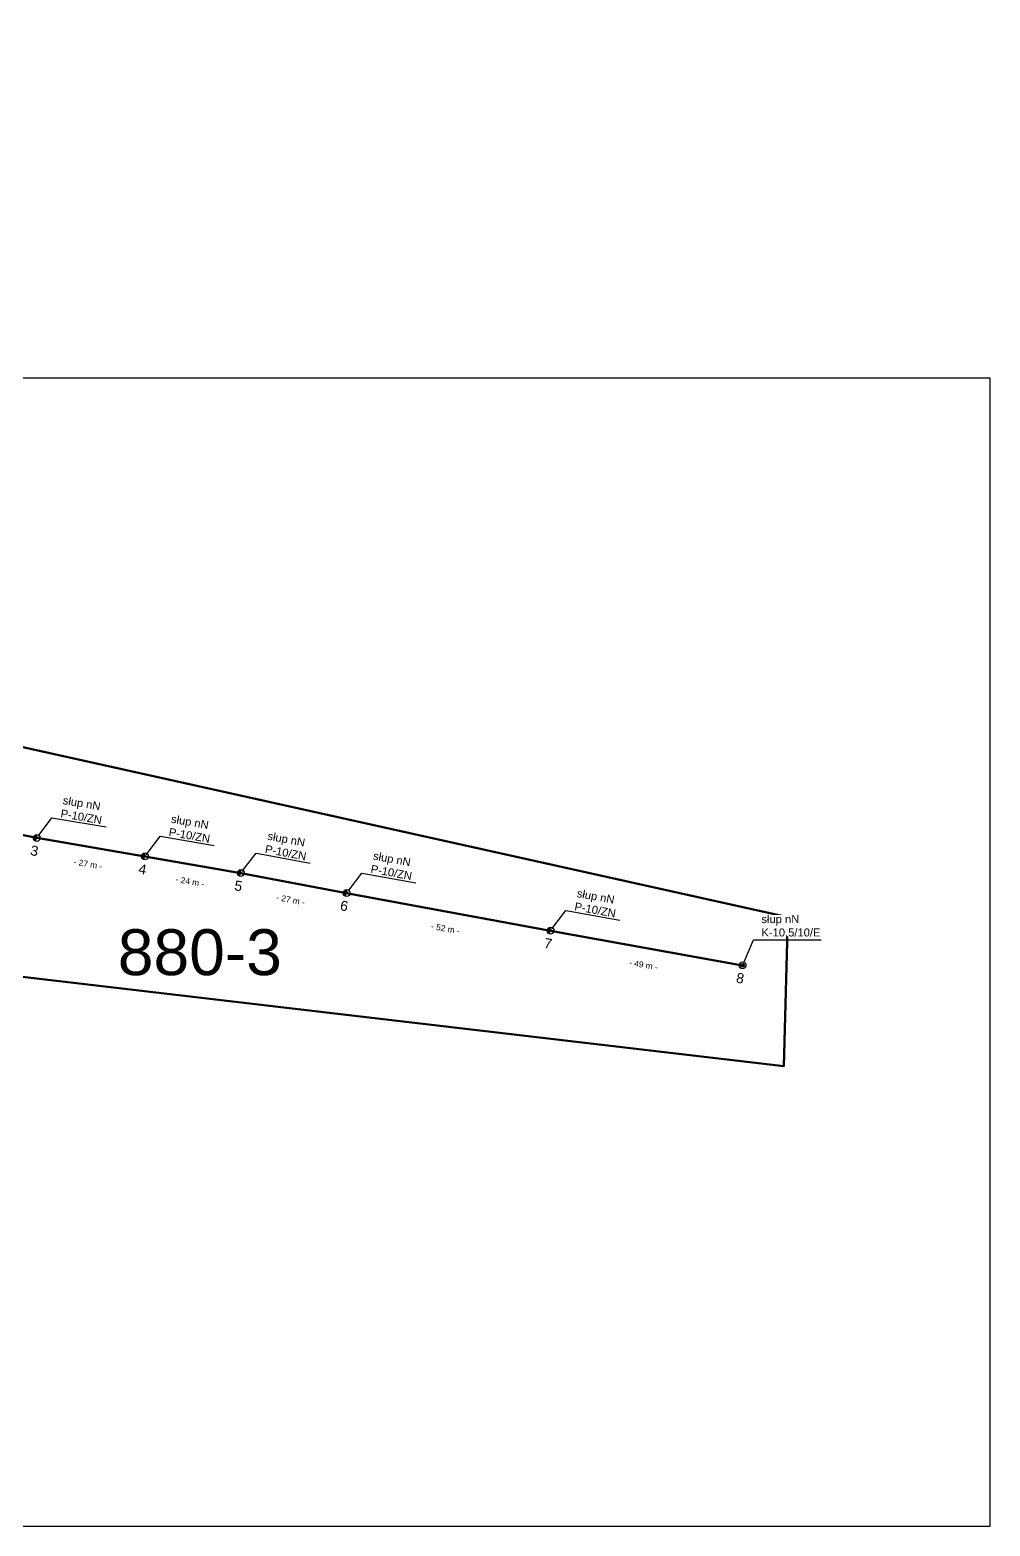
# Model space of a CAD drawing. Header units: metres. Extents: x 7532309 to 7535807, y 5784544 to 5785764.
# Drawn here: x 7533388.4 to 7533628.3, y 5785321.8 to 5785695.7 of the extents above; entities that cross this region are included whole.
import ezdxf
from ezdxf import colors
from ezdxf.entities.mleader import LeaderData, LeaderLine
from ezdxf.enums import TextEntityAlignment as Align
from ezdxf.math import Vec2, Vec3

# ---------------------------------------------------------------- set-up
doc = ezdxf.new("R2010")
doc.units = ezdxf.units.M
doc.layers.add('!tele', color=30, linetype='Continuous', lineweight=40)
doc.layers.add('!trafo_880', color=6, linetype='Continuous', lineweight=50)
for name, color, linetype in [('!wymiary', 7, 'Continuous'), ('_MM opisy', 7, 'Continuous'), ('_MM slupy', 5, 'Continuous'), ('_numery_05-0880_2', 7, 'Continuous')]:
    doc.layers.add(name, color=color, linetype=linetype)
doc.layers.add('_kontrola_05-0880_2', color=40, linetype='Continuous', lineweight=50, plot=False)
doc.styles.get("Standard").update_dxf_attribs({"font": 'arial.ttf'})
doc.dimstyles.new('opis linie', dxfattribs={"dimtxt": 1.5, "dimasz": 0.18, "dimexe": 0.18, "dimexo": 0.0625, "dimgap": 2.5, "dimtad": 4, "dimdec": 0, "dimzin": 0, "dimdsep": 46, "dimtxsty": 'Standard', "dimcen": 0.09, "dimse1": 1, "dimse2": 1, "dimsd1": 1, "dimsd2": 1, "dimclrt": 256, "dimadec": 0, "dimazin": 0, "dimtfac": 1, "dimtdec": 0, "dimtofl": 0, "dimtmove": 0, "dimatfit": 3, "dimfxl": 1, "dimtfill": 1, "dimtolj": 1, "dimtzin": 0, "dimarcsym": 0})

# ---------------------------------------------------------------- blocks, each defined once
blk = doc.blocks.new('ZN')
at = {"layer": '_MM slupy', "transparency": 33554687}
h = blk.add_hatch(color=256, dxfattribs=at)
h.dxf.hatch_style = 1
h.paths.add_polyline_path([(0, -0.86), (0, 0.86, 1)])
at = {"layer": '_MM slupy'}
blk.add_circle((0, 0), 0.857, dxfattribs=at)
blk = doc.blocks.new('*D113')
at = {"layer": 'Defpoints', "color": 0}
for p in [(7533369.76, 5785497.83), (7533389.96, 5785492.79), (7533390.15, 5785493.77)]:
    blk.add_point(p, dxfattribs=at)
at = {"layer": '!wymiary', "insert": (7533379.13, 5785491.63), "char_height": 1.5, "attachment_point": 5, "rotation": 348.7149, "bg_fill": 3, "box_fill_scale": 1.1, "bg_fill_color": 9, "bg_fill_true_color": 13158600, "bg_fill_transparency": 0}
blk.add_mtext('\\A1;- 21 m -', dxfattribs=at)
blk = doc.blocks.new('*D114')
at = {"layer": 'Defpoints', "color": 0}
for p in [(7533390.15, 5785493.77), (7533417, 5785488.16), (7533417.17, 5785489.14)]:
    blk.add_point(p, dxfattribs=at)
at = {"layer": '!wymiary', "insert": (7533402.94, 5785487.26), "char_height": 1.5, "attachment_point": 5, "rotation": 350.2871, "bg_fill": 3, "box_fill_scale": 1.1, "bg_fill_color": 9, "bg_fill_true_color": 13158600, "bg_fill_transparency": 0}
blk.add_mtext('\\A1;- 27 m -', dxfattribs=at)
blk = doc.blocks.new('*D115')
at = {"layer": 'Defpoints', "color": 0}
for p in [(7533417.17, 5785489.14), (7533440.96, 5785484), (7533441.13, 5785484.99)]:
    blk.add_point(p, dxfattribs=at)
at = {"layer": '!wymiary', "insert": (7533428.42, 5785482.88), "char_height": 1.5, "attachment_point": 5, "rotation": 350.1693, "bg_fill": 3, "box_fill_scale": 1.1, "bg_fill_color": 9, "bg_fill_true_color": 13158600, "bg_fill_transparency": 0}
blk.add_mtext('\\A1;- 24 m -', dxfattribs=at)
blk = doc.blocks.new('*D116')
at = {"layer": 'Defpoints', "color": 0}
for p in [(7533441.13, 5785484.99), (7533467.55, 5785479.99), (7533467.36, 5785479.01)]:
    blk.add_point(p, dxfattribs=at)
at = {"layer": '!wymiary', "insert": (7533453.55, 5785478.31), "char_height": 1.5, "attachment_point": 5, "rotation": 349.2844, "bg_fill": 3, "box_fill_scale": 1.1, "bg_fill_color": 9, "bg_fill_true_color": 13158600, "bg_fill_transparency": 0}
blk.add_mtext('\\A1;- 27 m -', dxfattribs=at)
blk = doc.blocks.new('*D117')
at = {"layer": 'Defpoints', "color": 0}
for p in [(7533467.55, 5785479.99), (7533518.31, 5785469.61), (7533518.49, 5785470.59)]:
    blk.add_point(p, dxfattribs=at)
at = {"layer": '!wymiary', "insert": (7533492.24, 5785471.1), "char_height": 1.5, "attachment_point": 5, "rotation": 349.5472, "bg_fill": 3, "box_fill_scale": 1.1, "bg_fill_color": 9, "bg_fill_true_color": 13158600, "bg_fill_transparency": 0}
blk.add_mtext('\\A1;- 52 m -', dxfattribs=at)
blk = doc.blocks.new('*D118')
at = {"layer": 'Defpoints', "color": 0}
for p in [(7533518.49, 5785470.59), (7533566.29, 5785460.93), (7533566.47, 5785461.91)]:
    blk.add_point(p, dxfattribs=at)
at = {"layer": '!wymiary', "insert": (7533541.72, 5785462.05), "char_height": 1.5, "attachment_point": 5, "rotation": 349.7426, "bg_fill": 3, "box_fill_scale": 1.1, "bg_fill_color": 9, "bg_fill_true_color": 13158600, "bg_fill_transparency": 0}
blk.add_mtext('\\A1;- 49 m -', dxfattribs=at)
blk = doc.blocks.new('E')
at = {"layer": '_MM slupy'}
h = blk.add_hatch(color=256, dxfattribs=at)
h.dxf.hatch_style = 1
h.paths.add_polyline_path([(0.27, 0.37, 1), (-0.27, -0.37, 1)])
for radius in [0.857, 0.457]:
    blk.add_circle((0, 0), radius, dxfattribs=at)
blk = doc.blocks.new('q')
at = {"layer": '_MM slupy'}
blk.add_blockref('ZN', (0, 0), dxfattribs=at)
at = {"layer": '_MM opisy'}
ml = blk.add_multileader_mtext('Standard', dxfattribs=at)
ml.set_content('\\pxql;słup nN\\PP-10/ZN', color=256)
ml.set_leader_properties()
ml.build(insert=Vec2(0, 0))
ml.multileader.update_dxf_attribs({"has_text_frame": 1, "text_left_attachment_type": 5, "text_right_attachment_type": 5, "dogleg_length": 1, "arrow_head_size": 1})
ctx = ml.context
ctx.base_point, ctx.char_height, ctx.arrow_head_size, ctx.landing_gap_size, ctx.plane_origin = Vec3(3.86, 5.63), 2, 1, 1, Vec3(1.72, -1.42)
ctx.left_attachment, ctx.right_attachment = 5, 5
notes = []
notes.append((ctx, [(0, (1, 1, 0), (2.86, 5.63), (1, 0), 1, [(0, [(0, 0)], 0, [])])]))
ctx.mtext.insert, ctx.mtext.flow_direction = Vec3(4.86, 11.44), 5
ctx.mtext.has_bg_fill, ctx.mtext.bg_color, ctx.mtext.bg_scale_factor, ctx.mtext.bg_transparency, ctx.mtext.use_window_bg_color = 1, -1023410175, 1, 0, 1
for ctx, leaders in notes:
    for number, flags, end, landing, length, lines in leaders:
        leader = LeaderData()
        leader.index, (leader.has_last_leader_line, leader.has_dogleg_vector, leader.attachment_direction) = number, flags
        leader.last_leader_point, leader.dogleg_vector, leader.dogleg_length = Vec3(end), Vec3(landing), length
        for number, points, colour, breaks in lines:
            line = LeaderLine()
            line.index, line.vertices, line.color, line.breaks = number, Vec3.list(points), colors.encode_raw_color(colour), breaks
            leader.lines.append(line)
        ctx.leaders.append(leader)

msp = doc.modelspace()

# ---------------------------------------------------------------- linework, layer by layer
at = {"layer": '!tele'}
msp.add_lwpolyline([(7533315.19, 5785425.5), (7533322.7, 5785464.54), (7533353, 5785501.16), (7533369.76, 5785497.83), (7533390.15, 5785493.77), (7533417.17, 5785489.14), (7533441.13, 5785484.99), (7533467.55, 5785479.99), (7533518.49, 5785470.59), (7533566.47, 5785461.91)], dxfattribs=at)
at = {"layer": '!trafo_880'}
msp.add_lwpolyline([(7533348.88, 5785463.49), (7533576.8, 5785436.73), (7533577.78, 5785474), (7533348.74, 5785524.89), (7533285.47, 5785539.6), (7533257.64, 5785541.81), (7533251.26, 5785495.09), (7533091.38, 5785564.6), (7532883.62, 5785660.34), (7532693.41, 5785695.72), (7532684.09, 5785654.76), (7532877.57, 5785586.2), (7533113.3, 5785481.11), (7533235.85, 5785451.13), (7533287.58, 5785438.07), (7533327.72, 5785410.25), (7533348.88, 5785463.49)], dxfattribs=at)

# ---------------------------------------------------------------- texts
at = {"layer": 'Defpoints', "color": 4}
msp.add_text('880-3', height=11.474, dxfattribs=at).set_placement((7533430.88, 5785465.21), align=Align.MIDDLE_CENTER)

# ---------------------------------------------------------------- next in the draw order: block references
for p, rotation in [((7533390.15, 5785493.77), 350.2871388048941), ((7533417.17, 5785489.14), 350.1693146731589), ((7533441.13, 5785484.99), 349.2843868952046), ((7533467.55, 5785479.99), 349.5471525985403), ((7533518.49, 5785470.59), 349.742552481856)]:
    msp.add_blockref('q', p, dxfattribs=dict(rotation=rotation))

# ---------------------------------------------------------------- next in the draw order: dimensions: what is measured, and where the dimension line sits
at = {"layer": '!wymiary'}
dim = msp.add_aligned_dim(p1=(7533369.76, 5785497.83), p2=(7533390.15, 5785493.77), distance=-1, dimstyle='opis linie', override={"dimpost": '- <> m -'}, dxfattribs=at)
dim.commit()
dim.dimension.update_dxf_attribs({"geometry": '*D113', "text_midpoint": (7533379.13, 5785491.63)})

# ---------------------------------------------------------------- next in the draw order: dimensions: what is measured, and where the dimension line sits
dim = msp.add_aligned_dim(p1=(7533390.15, 5785493.77), p2=(7533417.17, 5785489.14), distance=-1, dimstyle='opis linie', override={"dimpost": '- <> m -'}, dxfattribs=at)
dim.commit()
dim.dimension.update_dxf_attribs({"geometry": '*D114', "text_midpoint": (7533402.94, 5785487.26)})

# ---------------------------------------------------------------- next in the draw order: linework, layer by layer
at = {"layer": '_kontrola_05-0880_2', "color": 40}
msp.add_lwpolyline([(7533369.76, 5785497.83), (7533390.15, 5785493.77)], dxfattribs=at)

# ---------------------------------------------------------------- next in the draw order: texts
at = {"layer": '_numery_05-0880_2', "color": 7}
msp.add_text('3', height=2.5, rotation=348.7149, dxfattribs=at).set_placement((7533389.56, 5785490.57), align=Align.MIDDLE_CENTER)

# ---------------------------------------------------------------- next in the draw order: dimensions: what is measured, and where the dimension line sits
at = {"layer": '!wymiary'}
dim = msp.add_aligned_dim(p1=(7533417.17, 5785489.14), p2=(7533441.13, 5785484.99), distance=-1, dimstyle='opis linie', override={"dimpost": '- <> m -'}, dxfattribs=at)
dim.commit()
dim.dimension.update_dxf_attribs({"geometry": '*D115', "text_midpoint": (7533428.42, 5785482.88)})

# ---------------------------------------------------------------- next in the draw order: linework, layer by layer
at = {"layer": '_kontrola_05-0880_2', "color": 40}
msp.add_lwpolyline([(7533390.15, 5785493.77), (7533417.17, 5785489.14)], dxfattribs=at)

# ---------------------------------------------------------------- next in the draw order: texts
at = {"layer": '_numery_05-0880_2', "color": 7}
msp.add_text('4', height=2.5, rotation=-9.8307, dxfattribs=at).set_placement((7533416.57, 5785485.95), align=Align.MIDDLE_CENTER)

# ---------------------------------------------------------------- next in the draw order: dimensions: what is measured, and where the dimension line sits
at = {"layer": '!wymiary'}
dim = msp.add_aligned_dim(p1=(7533441.13, 5785484.99), p2=(7533467.55, 5785479.99), distance=-1, dimstyle='opis linie', override={"dimpost": '- <> m -'}, dxfattribs=at)
dim.commit()
dim.dimension.update_dxf_attribs({"geometry": '*D116', "text_midpoint": (7533453.55, 5785478.31)})

# ---------------------------------------------------------------- next in the draw order: linework, layer by layer
at = {"layer": '_kontrola_05-0880_2', "color": 40}
msp.add_lwpolyline([(7533417.17, 5785489.14), (7533441.13, 5785484.99)], dxfattribs=at)

# ---------------------------------------------------------------- next in the draw order: texts
at = {"layer": '_numery_05-0880_2', "color": 7}
msp.add_text('5', height=2.5, rotation=350.1693, dxfattribs=at).set_placement((7533440.53, 5785481.8), align=Align.MIDDLE_CENTER)

# ---------------------------------------------------------------- next in the draw order: dimensions: what is measured, and where the dimension line sits
at = {"layer": '!wymiary'}
dim = msp.add_aligned_dim(p1=(7533467.55, 5785479.99), p2=(7533518.49, 5785470.59), distance=-1, dimstyle='opis linie', override={"dimpost": '- <> m -'}, dxfattribs=at)
dim.commit()
dim.dimension.update_dxf_attribs({"geometry": '*D117', "text_midpoint": (7533492.24, 5785471.1)})

# ---------------------------------------------------------------- next in the draw order: linework, layer by layer
at = {"layer": '_kontrola_05-0880_2', "color": 40}
msp.add_lwpolyline([(7533441.13, 5785484.99), (7533467.55, 5785479.99)], dxfattribs=at)

# ---------------------------------------------------------------- next in the draw order: texts
at = {"layer": '_numery_05-0880_2', "color": 7}
msp.add_text('6', height=2.5, rotation=349.2844, dxfattribs=at).set_placement((7533466.95, 5785476.8), align=Align.MIDDLE_CENTER)

# ---------------------------------------------------------------- next in the draw order: dimensions: what is measured, and where the dimension line sits
at = {"layer": '!wymiary'}
dim = msp.add_aligned_dim(p1=(7533518.49, 5785470.59), p2=(7533566.47, 5785461.91), distance=-1, dimstyle='opis linie', override={"dimpost": '- <> m -'}, dxfattribs=at)
dim.commit()
dim.dimension.update_dxf_attribs({"geometry": '*D118', "text_midpoint": (7533541.72, 5785462.05)})

# ---------------------------------------------------------------- next in the draw order: linework, layer by layer
at = {"layer": '_kontrola_05-0880_2', "color": 40}
msp.add_lwpolyline([(7533467.55, 5785479.99), (7533518.49, 5785470.59)], dxfattribs=at)

# ---------------------------------------------------------------- next in the draw order: texts
at = {"layer": '_numery_05-0880_2', "color": 7}
msp.add_text('7', height=2.5, rotation=-10.2574, dxfattribs=at).set_placement((7533517.89, 5785467.4), align=Align.MIDDLE_CENTER)

# ---------------------------------------------------------------- next in the draw order: leaders
at = {"layer": '_MM opisy'}
ml = msp.add_multileader_mtext('Standard', dxfattribs=at)
ml.set_content('\\pxql;słup nN\\PK-10,5/10/E', color=256)
ml.set_leader_properties()
ml.build(insert=Vec2(0, 0))
ml.multileader.update_dxf_attribs({"has_text_frame": 1, "text_left_attachment_type": 5, "text_right_attachment_type": 5, "dogleg_length": 1, "arrow_head_size": 1})
ctx = ml.context
ctx.base_point, ctx.char_height, ctx.arrow_head_size, ctx.landing_gap_size, ctx.plane_origin = Vec3(7533570.18, 5785468.32), 2, 1, 1, Vec3(7533568.19, 5785460.49)
ctx.left_attachment, ctx.right_attachment = 5, 5
notes = []
notes.append((ctx, [(0, (1, 1, 0), (7533569.18, 5785468.32), (1, 0), 1, [(0, [(7533566.47, 5785461.91), (7533569.18, 5785468.32)], 0, [])])]))
ctx.mtext.insert, ctx.mtext.flow_direction = Vec3(7533571.18, 5785474.48), 5
ctx.mtext.has_bg_fill, ctx.mtext.bg_color, ctx.mtext.bg_scale_factor, ctx.mtext.bg_transparency, ctx.mtext.use_window_bg_color = 1, -1023410175, 1, 0, 1
for ctx, leaders in notes:
    for number, flags, end, landing, length, lines in leaders:
        leader = LeaderData()
        leader.index, (leader.has_last_leader_line, leader.has_dogleg_vector, leader.attachment_direction) = number, flags
        leader.last_leader_point, leader.dogleg_vector, leader.dogleg_length = Vec3(end), Vec3(landing), length
        for number, points, colour, breaks in lines:
            line = LeaderLine()
            line.index, line.vertices, line.color, line.breaks = number, Vec3.list(points), colors.encode_raw_color(colour), breaks
            leader.lines.append(line)
        ctx.leaders.append(leader)

# ---------------------------------------------------------------- next in the draw order: linework, layer by layer
at = {"layer": '_kontrola_05-0880_2', "color": 40}
msp.add_lwpolyline([(7533518.49, 5785470.59), (7533566.47, 5785461.91)], dxfattribs=at)
at = {"layer": 'Defpoints', "color": 4}
msp.add_lwpolyline([(7533233.45, 5785321.78), (7533628.3, 5785321.78), (7533628.3, 5785608.64), (7533233.45, 5785608.64)], close=True, dxfattribs=at)

# ---------------------------------------------------------------- next in the draw order: block references
msp.add_blockref('E', (7533566.47, 5785461.91))

# ---------------------------------------------------------------- next in the draw order: texts
at = {"layer": '_numery_05-0880_2', "color": 7}
msp.add_text('8', height=2.5, rotation=349.7426, dxfattribs=at).set_placement((7533565.87, 5785458.72), align=Align.MIDDLE_CENTER)

doc.saveas('drawing.dxf')
